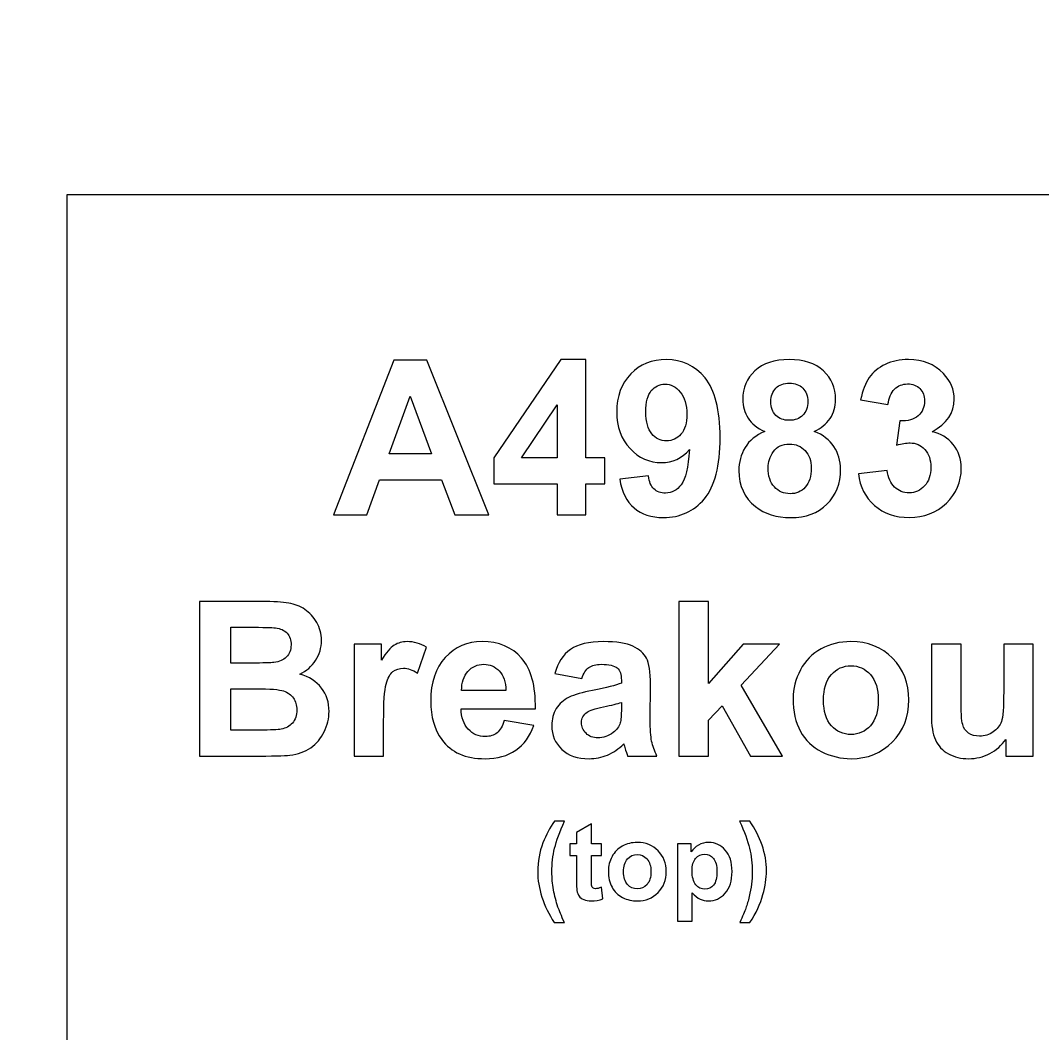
# Model space of a CAD drawing. Extents: x -1020 to 856, y -646 to 1108.
# Drawn here: x 522.61 to 535.96, y 691.93 to 705.16 of the extents above; entities that cross this region are included whole.
import ezdxf

# ---------------------------------------------------------------- set-up
doc = ezdxf.new("R2010")
doc.units = 0
doc.header["$MEASUREMENT"] = 0
doc.layers.add('LAYER_1', color=7, linetype='CONTINUOUS')

msp = doc.modelspace()

# ---------------------------------------------------------------- linework, layer by layer
at = {"layer": 'LAYER_1', "color": 250}
for points, knots in [([(581.5, 670), (581.5, 670), (581.5, 793), (581.5, 793), (581.5, 793), (581.5, 795.761), (579.261, 798), (576.5, 798), (576.5, 798), (576.5, 798), (333.5, 798), (333.5, 798), (333.5, 798), (330.739, 798), (328.5, 795.761), (328.5, 793), (328.5, 793), (328.5, 793), (328.5, 670), (328.5, 670), (328.5, 670), (328.5, 667.239), (330.739, 665), (333.5, 665), (333.5, 665), (333.5, 665), (576.5, 665), (576.5, 665), (576.5, 665), (579.261, 665), (581.5, 667.239), (581.5, 670)], [0, 0, 0, 0, 0.125, 0.125, 0.125, 0.125, 0.25, 0.25, 0.25, 0.25, 0.375, 0.375, 0.375, 0.375, 0.5, 0.5, 0.5, 0.5, 0.625, 0.625, 0.625, 0.625, 0.75, 0.75, 0.75, 0.75, 0.875, 0.875, 0.875, 0.875, 1, 1, 1, 1]), ([(566, 679), (566, 679), (456, 679), (456, 679), (456, 679), (453.2391, 679), (451, 681.2391), (451, 684), (451, 684), (451, 684), (451, 739), (451, 739), (451, 739), (451, 741.7609), (453.2391, 744), (456, 744), (456, 744), (456, 744), (566, 744), (566, 744), (566, 744), (568.7609, 744), (571, 741.7609), (571, 739), (571, 739), (571, 739), (571, 684), (571, 684), (571, 684), (571, 681.2391), (568.7609, 679), (566, 679)], [0, 0, 0, 0, 0.125, 0.125, 0.125, 0.125, 0.25, 0.25, 0.25, 0.25, 0.375, 0.375, 0.375, 0.375, 0.5, 0.5, 0.5, 0.5, 0.625, 0.625, 0.625, 0.625, 0.75, 0.75, 0.75, 0.75, 0.875, 0.875, 0.875, 0.875, 1, 1, 1, 1]), ([(523.2198, 702.89), (523.2198, 702.89), (523.2198, 685.11), (523.2198, 685.11), (523.2198, 685.11), (523.2198, 685.11), (558.7798, 685.11), (558.7798, 685.11), (558.7798, 685.11), (558.7798, 685.11), (558.7798, 702.89), (558.7798, 702.89), (558.7798, 702.89), (558.7798, 702.89), (523.2198, 702.89), (523.2198, 702.89)], [0, 0, 0, 0, 0.25, 0.25, 0.25, 0.25, 0.5, 0.5, 0.5, 0.5, 0.75, 0.75, 0.75, 0.75, 1, 1, 1, 1]), ([(528.7262, 698.7061), (528.7262, 698.7061), (528.2822, 698.7061), (528.2822, 698.7061), (528.2822, 698.7061), (528.2822, 698.7061), (528.1058, 699.1652), (528.1058, 699.1652), (528.1058, 699.1652), (528.1058, 699.1652), (527.2981, 699.1652), (527.2981, 699.1652), (527.2981, 699.1652), (527.2981, 699.1652), (527.1316, 698.7061), (527.1316, 698.7061), (527.1316, 698.7061), (527.1316, 698.7061), (526.6989, 698.7061), (526.6989, 698.7061), (526.6989, 698.7061), (526.6989, 698.7061), (527.4858, 700.7263), (527.4858, 700.7263), (527.4858, 700.7263), (527.4858, 700.7263), (527.9171, 700.7263), (527.9171, 700.7263), (527.9171, 700.7263), (527.9171, 700.7263), (528.7262, 698.7061), (528.7262, 698.7061)], [0, 0, 0, 0, 0.125, 0.125, 0.125, 0.125, 0.25, 0.25, 0.25, 0.25, 0.375, 0.375, 0.375, 0.375, 0.5, 0.5, 0.5, 0.5, 0.625, 0.625, 0.625, 0.625, 0.75, 0.75, 0.75, 0.75, 0.875, 0.875, 0.875, 0.875, 1, 1, 1, 1]), ([(529.6161, 698.7061), (529.6161, 698.7061), (529.6161, 699.1125), (529.6161, 699.1125), (529.6161, 699.1125), (529.6161, 699.1125), (528.7892, 699.1125), (528.7892, 699.1125), (528.7892, 699.1125), (528.7892, 699.1125), (528.7892, 699.4516), (528.7892, 699.4516), (528.7892, 699.4516), (528.7892, 699.4516), (529.666, 700.7348), (529.666, 700.7348), (529.666, 700.7348), (529.666, 700.7348), (529.991, 700.7348), (529.991, 700.7348), (529.991, 700.7348), (529.991, 700.7348), (529.991, 699.453), (529.991, 699.453), (529.991, 699.453), (529.991, 699.453), (530.2417, 699.453), (530.2417, 699.453), (530.2417, 699.453), (530.2417, 699.453), (530.2417, 699.1125), (530.2417, 699.1125), (530.2417, 699.1125), (530.2417, 699.1125), (529.991, 699.1125), (529.991, 699.1125), (529.991, 699.1125), (529.991, 699.1125), (529.991, 698.7061), (529.991, 698.7061), (529.991, 698.7061), (529.991, 698.7061), (529.6161, 698.7061), (529.6161, 698.7061)], [0, 0, 0, 0, 0.0909091, 0.0909091, 0.0909091, 0.0909091, 0.1818182, 0.1818182, 0.1818182, 0.1818182, 0.2727273, 0.2727273, 0.2727273, 0.2727273, 0.3636364, 0.3636364, 0.3636364, 0.3636364, 0.4545455, 0.4545455, 0.4545455, 0.4545455, 0.5454545, 0.5454545, 0.5454545, 0.5454545, 0.6363636, 0.6363636, 0.6363636, 0.6363636, 0.7272727, 0.7272727, 0.7272727, 0.7272727, 0.8181818, 0.8181818, 0.8181818, 0.8181818, 0.9090909, 0.9090909, 0.9090909, 0.9090909, 1, 1, 1, 1]), ([(530.4345, 699.1732), (530.4345, 699.1732), (530.8094, 699.2146), (530.8094, 699.2146), (530.8094, 699.2146), (530.8188, 699.1384), (530.8428, 699.0819), (530.8814, 699.0452), (530.8814, 699.0452), (530.92, 699.0085), (530.9708, 698.9902), (531.0343, 698.9902), (531.0343, 698.9902), (531.1142, 698.9902), (531.182, 699.0269), (531.2379, 699.1003), (531.2379, 699.1003), (531.2944, 699.1736), (531.3301, 699.326), (531.3456, 699.5579), (531.3456, 699.5579), (531.2483, 699.4446), (531.1264, 699.3881), (530.9806, 699.3881), (530.9806, 699.3881), (530.8217, 699.3881), (530.6843, 699.4497), (530.5691, 699.572), (530.5691, 699.572), (530.4538, 699.6948), (530.396, 699.8543), (530.396, 700.0509), (530.396, 700.0509), (530.396, 700.256), (530.4571, 700.4211), (530.5789, 700.5466), (530.5789, 700.5466), (530.7003, 700.6718), (530.8555, 700.7348), (531.0437, 700.7348), (531.0437, 700.7348), (531.2487, 700.7348), (531.4167, 700.6553), (531.5484, 700.4968), (531.5484, 700.4968), (531.6796, 700.3383), (531.7455, 700.0777), (531.7455, 699.715), (531.7455, 699.715), (531.7455, 699.3453), (531.6768, 699.0791), (531.5399, 698.9154), (531.5399, 698.9154), (531.403, 698.7522), (531.2248, 698.6704), (531.0051, 698.6704), (531.0051, 698.6704), (530.8471, 698.6704), (530.7196, 698.7122), (530.6222, 698.7964), (530.6222, 698.7964), (530.5249, 698.8806), (530.4623, 699.0062), (530.4345, 699.1732)], [0, 0, 0, 0, 0.0625, 0.0625, 0.0625, 0.0625, 0.125, 0.125, 0.125, 0.125, 0.1875, 0.1875, 0.1875, 0.1875, 0.25, 0.25, 0.25, 0.25, 0.3125, 0.3125, 0.3125, 0.3125, 0.375, 0.375, 0.375, 0.375, 0.4375, 0.4375, 0.4375, 0.4375, 0.5, 0.5, 0.5, 0.5, 0.5625, 0.5625, 0.5625, 0.5625, 0.625, 0.625, 0.625, 0.625, 0.6875, 0.6875, 0.6875, 0.6875, 0.75, 0.75, 0.75, 0.75, 0.8125, 0.8125, 0.8125, 0.8125, 0.875, 0.875, 0.875, 0.875, 0.9375, 0.9375, 0.9375, 0.9375, 1, 1, 1, 1]), ([(532.3282, 699.7959), (532.228, 699.8383), (532.1551, 699.8966), (532.11, 699.9704), (532.11, 699.9704), (532.0643, 700.0443), (532.0418, 700.1257), (532.0418, 700.2136), (532.0418, 700.2136), (532.0418, 700.3641), (532.094, 700.4888), (532.1993, 700.5871), (532.1993, 700.5871), (532.3047, 700.6854), (532.4543, 700.7348), (532.6481, 700.7348), (532.6481, 700.7348), (532.84, 700.7348), (532.9891, 700.6854), (533.0949, 700.5871), (533.0949, 700.5871), (533.2012, 700.4888), (533.2544, 700.3641), (533.2544, 700.2136), (533.2544, 700.2136), (533.2544, 700.12), (533.2299, 700.0368), (533.181, 699.9634), (533.181, 699.9634), (533.1325, 699.8905), (533.0639, 699.8345), (532.9759, 699.7959), (532.9759, 699.7959), (533.0879, 699.7513), (533.173, 699.6854), (533.2313, 699.5989), (533.2313, 699.5989), (533.2897, 699.5128), (533.3188, 699.4131), (533.3188, 699.3002), (533.3188, 699.3002), (533.3188, 699.1134), (533.2595, 698.962), (533.1405, 698.8453), (533.1405, 698.8453), (533.0215, 698.7287), (532.8635, 698.6704), (532.6659, 698.6704), (532.6659, 698.6704), (532.482, 698.6704), (532.3292, 698.7183), (532.2069, 698.8148), (532.2069, 698.8148), (532.0625, 698.9291), (531.9905, 699.0852), (531.9905, 699.2837), (531.9905, 699.2837), (531.9905, 699.3928), (532.0178, 699.493), (532.0719, 699.5847), (532.0719, 699.5847), (532.126, 699.676), (532.2116, 699.7466), (532.3282, 699.7959)], [0, 0, 0, 0, 0.0625, 0.0625, 0.0625, 0.0625, 0.125, 0.125, 0.125, 0.125, 0.1875, 0.1875, 0.1875, 0.1875, 0.25, 0.25, 0.25, 0.25, 0.3125, 0.3125, 0.3125, 0.3125, 0.375, 0.375, 0.375, 0.375, 0.4375, 0.4375, 0.4375, 0.4375, 0.5, 0.5, 0.5, 0.5, 0.5625, 0.5625, 0.5625, 0.5625, 0.625, 0.625, 0.625, 0.625, 0.6875, 0.6875, 0.6875, 0.6875, 0.75, 0.75, 0.75, 0.75, 0.8125, 0.8125, 0.8125, 0.8125, 0.875, 0.875, 0.875, 0.875, 0.9375, 0.9375, 0.9375, 0.9375, 1, 1, 1, 1]), ([(533.5521, 699.2423), (533.5521, 699.2423), (533.9265, 699.2875), (533.9265, 699.2875), (533.9265, 699.2875), (533.9387, 699.192), (533.9707, 699.1191), (534.0234, 699.0688), (534.0234, 699.0688), (534.0756, 699.018), (534.1391, 698.9926), (534.2134, 698.9926), (534.2134, 698.9926), (534.2934, 698.9926), (534.3607, 699.0231), (534.4152, 699.0838), (534.4152, 699.0838), (534.4698, 699.1445), (534.4971, 699.2259), (534.4971, 699.3289), (534.4971, 699.3289), (534.4971, 699.4262), (534.4712, 699.5034), (534.4185, 699.5603), (534.4185, 699.5603), (534.3663, 699.6177), (534.3023, 699.6459), (534.2271, 699.6459), (534.2271, 699.6459), (534.1777, 699.6459), (534.1184, 699.6365), (534.0493, 699.6172), (534.0493, 699.6172), (534.0493, 699.6172), (534.0921, 699.9323), (534.0921, 699.9323), (534.0921, 699.9323), (534.197, 699.93), (534.2769, 699.9526), (534.332, 700.0005), (534.332, 700.0005), (534.387, 700.049), (534.4148, 700.113), (534.4148, 700.1929), (534.4148, 700.1929), (534.4148, 700.2611), (534.3945, 700.3152), (534.3541, 700.3557), (534.3541, 700.3557), (534.3136, 700.3961), (534.2595, 700.4164), (534.1927, 700.4164), (534.1927, 700.4164), (534.1264, 700.4164), (534.07, 700.3933), (534.0234, 700.3472), (534.0234, 700.3472), (533.9764, 700.3016), (533.9477, 700.2343), (533.9378, 700.1464), (533.9378, 700.1464), (533.9378, 700.1464), (533.5808, 700.2066), (533.5808, 700.2066), (533.5808, 700.2066), (533.6057, 700.3289), (533.6429, 700.4267), (533.6932, 700.4996), (533.6932, 700.4996), (533.7431, 700.5725), (533.8132, 700.6299), (533.9025, 700.6718), (533.9025, 700.6718), (533.9924, 700.7136), (534.0926, 700.7348), (534.2036, 700.7348), (534.2036, 700.7348), (534.3941, 700.7348), (534.5465, 700.6741), (534.6612, 700.5528), (534.6612, 700.5528), (534.7558, 700.4535), (534.8033, 700.3416), (534.8033, 700.2164), (534.8033, 700.2164), (534.8033, 700.0391), (534.7064, 699.8975), (534.5126, 699.7922), (534.5126, 699.7922), (534.6283, 699.7672), (534.7205, 699.7117), (534.7901, 699.6252), (534.7901, 699.6252), (534.8593, 699.5391), (534.8941, 699.4347), (534.8941, 699.3124), (534.8941, 699.3124), (534.8941, 699.1351), (534.8291, 698.9841), (534.6998, 698.859), (534.6998, 698.859), (534.5704, 698.7343), (534.4091, 698.6718), (534.2163, 698.6718), (534.2163, 698.6718), (534.0333, 698.6718), (533.8818, 698.7244), (533.7614, 698.8293), (533.7614, 698.8293), (533.641, 698.9347), (533.5714, 699.072), (533.5521, 699.2423)], [0, 0, 0, 0, 0.0357143, 0.0357143, 0.0357143, 0.0357143, 0.0714286, 0.0714286, 0.0714286, 0.0714286, 0.1071429, 0.1071429, 0.1071429, 0.1071429, 0.1428571, 0.1428571, 0.1428571, 0.1428571, 0.1785714, 0.1785714, 0.1785714, 0.1785714, 0.2142857, 0.2142857, 0.2142857, 0.2142857, 0.25, 0.25, 0.25, 0.25, 0.2857143, 0.2857143, 0.2857143, 0.2857143, 0.3214286, 0.3214286, 0.3214286, 0.3214286, 0.3571429, 0.3571429, 0.3571429, 0.3571429, 0.3928571, 0.3928571, 0.3928571, 0.3928571, 0.4285714, 0.4285714, 0.4285714, 0.4285714, 0.4642857, 0.4642857, 0.4642857, 0.4642857, 0.5, 0.5, 0.5, 0.5, 0.5357143, 0.5357143, 0.5357143, 0.5357143, 0.5714286, 0.5714286, 0.5714286, 0.5714286, 0.6071429, 0.6071429, 0.6071429, 0.6071429, 0.6428571, 0.6428571, 0.6428571, 0.6428571, 0.6785714, 0.6785714, 0.6785714, 0.6785714, 0.7142857, 0.7142857, 0.7142857, 0.7142857, 0.75, 0.75, 0.75, 0.75, 0.7857143, 0.7857143, 0.7857143, 0.7857143, 0.8214286, 0.8214286, 0.8214286, 0.8214286, 0.8571429, 0.8571429, 0.8571429, 0.8571429, 0.8928571, 0.8928571, 0.8928571, 0.8928571, 0.9285714, 0.9285714, 0.9285714, 0.9285714, 0.9642857, 0.9642857, 0.9642857, 0.9642857, 1, 1, 1, 1]), ([(531.3113, 700.0194), (531.3113, 700.1445), (531.2826, 700.2414), (531.2252, 700.3101), (531.2252, 700.3101), (531.1678, 700.3792), (531.101, 700.4135), (531.0258, 700.4135), (531.0258, 700.4135), (530.9543, 700.4135), (530.8946, 700.3853), (530.8475, 700.3289), (530.8475, 700.3289), (530.8, 700.2724), (530.7765, 700.1798), (530.7765, 700.0509), (530.7765, 700.0509), (530.7765, 699.9206), (530.8024, 699.8246), (530.8536, 699.764), (530.8536, 699.764), (530.9049, 699.7028), (530.9693, 699.6722), (531.0465, 699.6722), (531.0465, 699.6722), (531.1208, 699.6722), (531.1838, 699.7014), (531.2346, 699.7602), (531.2346, 699.7602), (531.2859, 699.819), (531.3113, 699.9055), (531.3113, 700.0194)], [0, 0, 0, 0, 0.125, 0.125, 0.125, 0.125, 0.25, 0.25, 0.25, 0.25, 0.375, 0.375, 0.375, 0.375, 0.5, 0.5, 0.5, 0.5, 0.625, 0.625, 0.625, 0.625, 0.75, 0.75, 0.75, 0.75, 0.875, 0.875, 0.875, 0.875, 1, 1, 1, 1]), ([(532.4082, 700.1859), (532.4082, 700.1087), (532.4298, 700.0485), (532.4736, 700.0057), (532.4736, 700.0057), (532.5173, 699.9624), (532.5752, 699.9408), (532.6481, 699.9408), (532.6481, 699.9408), (532.7214, 699.9408), (532.7802, 699.9624), (532.8245, 700.0062), (532.8245, 700.0062), (532.8682, 700.0499), (532.8903, 700.1101), (532.8903, 700.1873), (532.8903, 700.1873), (532.8903, 700.2602), (532.8687, 700.318), (532.8249, 700.3618), (532.8249, 700.3618), (532.7812, 700.4055), (532.7238, 700.4272), (532.6518, 700.4272), (532.6518, 700.4272), (532.5775, 700.4272), (532.5183, 700.4051), (532.474, 700.3613), (532.474, 700.3613), (532.4303, 700.3171), (532.4082, 700.2588), (532.4082, 700.1859)], [0, 0, 0, 0, 0.125, 0.125, 0.125, 0.125, 0.25, 0.25, 0.25, 0.25, 0.375, 0.375, 0.375, 0.375, 0.5, 0.5, 0.5, 0.5, 0.625, 0.625, 0.625, 0.625, 0.75, 0.75, 0.75, 0.75, 0.875, 0.875, 0.875, 0.875, 1, 1, 1, 1]), ([(527.975, 699.5053), (527.975, 699.5053), (527.6965, 700.255), (527.6965, 700.255), (527.6965, 700.255), (527.6965, 700.255), (527.4237, 699.5053), (527.4237, 699.5053), (527.4237, 699.5053), (527.4237, 699.5053), (527.975, 699.5053), (527.975, 699.5053)], [0, 0, 0, 0, 0.3333333, 0.3333333, 0.3333333, 0.3333333, 0.6666667, 0.6666667, 0.6666667, 0.6666667, 1, 1, 1, 1]), ([(529.6161, 699.453), (529.6161, 699.453), (529.6161, 700.1435), (529.6161, 700.1435), (529.6161, 700.1435), (529.6161, 700.1435), (529.1519, 699.453), (529.1519, 699.453), (529.1519, 699.453), (529.1519, 699.453), (529.6161, 699.453), (529.6161, 699.453)], [0, 0, 0, 0, 0.3333333, 0.3333333, 0.3333333, 0.3333333, 0.6666667, 0.6666667, 0.6666667, 0.6666667, 1, 1, 1, 1]), ([(532.3724, 699.3209), (532.3724, 699.2141), (532.3997, 699.1308), (532.4543, 699.0711), (532.4543, 699.0711), (532.5088, 699.0114), (532.577, 698.9817), (532.6589, 698.9817), (532.6589, 698.9817), (532.7389, 698.9817), (532.8052, 699.0104), (532.8574, 699.0678), (532.8574, 699.0678), (532.9096, 699.1252), (532.9359, 699.208), (532.9359, 699.3166), (532.9359, 699.3166), (532.9359, 699.4112), (532.9091, 699.4874), (532.856, 699.5448), (532.856, 699.5448), (532.8028, 699.6021), (532.7351, 699.6308), (532.6532, 699.6308), (532.6532, 699.6308), (532.5587, 699.6308), (532.4881, 699.5979), (532.4421, 699.533), (532.4421, 699.533), (532.3955, 699.4676), (532.3724, 699.3971), (532.3724, 699.3209)], [0, 0, 0, 0, 0.125, 0.125, 0.125, 0.125, 0.25, 0.25, 0.25, 0.25, 0.375, 0.375, 0.375, 0.375, 0.5, 0.5, 0.5, 0.5, 0.625, 0.625, 0.625, 0.625, 0.75, 0.75, 0.75, 0.75, 0.875, 0.875, 0.875, 0.875, 1, 1, 1, 1]), ([(524.9473, 697.5735), (524.9473, 697.5735), (525.7549, 697.5735), (525.7549, 697.5735), (525.7549, 697.5735), (525.9148, 697.5735), (526.0343, 697.5669), (526.1129, 697.5533), (526.1129, 697.5533), (526.1914, 697.5401), (526.2615, 697.5124), (526.3236, 697.47), (526.3236, 697.47), (526.3857, 697.4277), (526.4369, 697.3717), (526.4783, 697.3012), (526.4783, 697.3012), (526.5197, 697.2311), (526.5404, 697.1521), (526.5404, 697.0651), (526.5404, 697.0651), (526.5404, 696.9705), (526.515, 696.8835), (526.4642, 696.8045), (526.4642, 696.8045), (526.413, 696.7255), (526.3438, 696.6662), (526.2568, 696.6267), (526.2568, 696.6267), (526.3796, 696.5909), (526.4746, 696.5298), (526.5404, 696.4437), (526.5404, 696.4437), (526.6067, 696.3572), (526.6397, 696.2556), (526.6397, 696.1389), (526.6397, 696.1389), (526.6397, 696.0472), (526.6185, 695.9578), (526.5757, 695.8708), (526.5757, 695.8708), (526.5329, 695.7843), (526.4746, 695.7146), (526.4007, 695.6629), (526.4007, 695.6629), (526.3269, 695.6112), (526.2356, 695.5792), (526.127, 695.5669), (526.127, 695.5669), (526.0592, 695.5599), (525.8951, 695.5552), (525.635, 695.5533), (525.635, 695.5533), (525.635, 695.5533), (524.9473, 695.5533), (524.9473, 695.5533), (524.9473, 695.5533), (524.9473, 695.5533), (524.9473, 697.5735), (524.9473, 697.5735)], [0, 0, 0, 0, 0.0666667, 0.0666667, 0.0666667, 0.0666667, 0.1333333, 0.1333333, 0.1333333, 0.1333333, 0.2, 0.2, 0.2, 0.2, 0.2666667, 0.2666667, 0.2666667, 0.2666667, 0.3333333, 0.3333333, 0.3333333, 0.3333333, 0.4, 0.4, 0.4, 0.4, 0.4666667, 0.4666667, 0.4666667, 0.4666667, 0.5333333, 0.5333333, 0.5333333, 0.5333333, 0.6, 0.6, 0.6, 0.6, 0.6666667, 0.6666667, 0.6666667, 0.6666667, 0.7333333, 0.7333333, 0.7333333, 0.7333333, 0.8, 0.8, 0.8, 0.8, 0.8666667, 0.8666667, 0.8666667, 0.8666667, 0.9333333, 0.9333333, 0.9333333, 0.9333333, 1, 1, 1, 1]), ([(531.205, 695.5533), (531.205, 695.5533), (531.205, 697.5735), (531.205, 697.5735), (531.205, 697.5735), (531.205, 697.5735), (531.5926, 697.5735), (531.5926, 697.5735), (531.5926, 697.5735), (531.5926, 697.5735), (531.5926, 696.5016), (531.5926, 696.5016), (531.5926, 696.5016), (531.5926, 696.5016), (532.0456, 697.0166), (532.0456, 697.0166), (532.0456, 697.0166), (532.0456, 697.0166), (532.5225, 697.0166), (532.5225, 697.0166), (532.5225, 697.0166), (532.5225, 697.0166), (532.0225, 696.4823), (532.0225, 696.4823), (532.0225, 696.4823), (532.0225, 696.4823), (532.5583, 695.5533), (532.5583, 695.5533), (532.5583, 695.5533), (532.5583, 695.5533), (532.141, 695.5533), (532.141, 695.5533), (532.141, 695.5533), (532.141, 695.5533), (531.7727, 696.2104), (531.7727, 696.2104), (531.7727, 696.2104), (531.7727, 696.2104), (531.5926, 696.0218), (531.5926, 696.0218), (531.5926, 696.0218), (531.5926, 696.0218), (531.5926, 695.5533), (531.5926, 695.5533), (531.5926, 695.5533), (531.5926, 695.5533), (531.205, 695.5533), (531.205, 695.5533)], [0, 0, 0, 0, 0.0833333, 0.0833333, 0.0833333, 0.0833333, 0.1666667, 0.1666667, 0.1666667, 0.1666667, 0.25, 0.25, 0.25, 0.25, 0.3333333, 0.3333333, 0.3333333, 0.3333333, 0.4166667, 0.4166667, 0.4166667, 0.4166667, 0.5, 0.5, 0.5, 0.5, 0.5833333, 0.5833333, 0.5833333, 0.5833333, 0.6666667, 0.6666667, 0.6666667, 0.6666667, 0.75, 0.75, 0.75, 0.75, 0.8333333, 0.8333333, 0.8333333, 0.8333333, 0.9166667, 0.9166667, 0.9166667, 0.9166667, 1, 1, 1, 1]), ([(525.3556, 697.2372), (525.3556, 697.2372), (525.3556, 696.7701), (525.3556, 696.7701), (525.3556, 696.7701), (525.3556, 696.7701), (525.6227, 696.7701), (525.6227, 696.7701), (525.6227, 696.7701), (525.7817, 696.7701), (525.8805, 696.7725), (525.9191, 696.7772), (525.9191, 696.7772), (525.9887, 696.7852), (526.0437, 696.8092), (526.0837, 696.8492), (526.0837, 696.8492), (526.1237, 696.8891), (526.1434, 696.9418), (526.1434, 697.0072), (526.1434, 697.0072), (526.1434, 697.0698), (526.1265, 697.1206), (526.0922, 697.1596), (526.0922, 697.1596), (526.0574, 697.1986), (526.0061, 697.2222), (525.9384, 697.2302), (525.9384, 697.2302), (525.8979, 697.2349), (525.7817, 697.2372), (525.5898, 697.2372), (525.5898, 697.2372), (525.5898, 697.2372), (525.3556, 697.2372), (525.3556, 697.2372)], [0, 0, 0, 0, 0.1111111, 0.1111111, 0.1111111, 0.1111111, 0.2222222, 0.2222222, 0.2222222, 0.2222222, 0.3333333, 0.3333333, 0.3333333, 0.3333333, 0.4444444, 0.4444444, 0.4444444, 0.4444444, 0.5555556, 0.5555556, 0.5555556, 0.5555556, 0.6666667, 0.6666667, 0.6666667, 0.6666667, 0.7777778, 0.7777778, 0.7777778, 0.7777778, 0.8888889, 0.8888889, 0.8888889, 0.8888889, 1, 1, 1, 1]), ([(527.3523, 695.5533), (527.3523, 695.5533), (526.9652, 695.5533), (526.9652, 695.5533), (526.9652, 695.5533), (526.9652, 695.5533), (526.9652, 697.0166), (526.9652, 697.0166), (526.9652, 697.0166), (526.9652, 697.0166), (527.3245, 697.0166), (527.3245, 697.0166), (527.3245, 697.0166), (527.3245, 697.0166), (527.3245, 696.8087), (527.3245, 696.8087), (527.3245, 696.8087), (527.3861, 696.907), (527.4416, 696.9719), (527.4906, 697.003), (527.4906, 697.003), (527.54, 697.034), (527.5955, 697.05), (527.658, 697.05), (527.658, 697.05), (527.7464, 697.05), (527.8311, 697.0255), (527.913, 696.9766), (527.913, 696.9766), (527.913, 696.9766), (527.793, 696.6394), (527.793, 696.6394), (527.793, 696.6394), (527.7281, 696.6812), (527.6674, 696.7024), (527.6114, 696.7024), (527.6114, 696.7024), (527.5569, 696.7024), (527.5113, 696.6878), (527.4736, 696.6577), (527.4736, 696.6577), (527.4355, 696.6281), (527.4064, 696.574), (527.3847, 696.4959), (527.3847, 696.4959), (527.3631, 696.4178), (527.3523, 696.2541), (527.3523, 696.0053), (527.3523, 696.0053), (527.3523, 696.0053), (527.3523, 695.5533), (527.3523, 695.5533)], [0, 0, 0, 0, 0.0769231, 0.0769231, 0.0769231, 0.0769231, 0.1538462, 0.1538462, 0.1538462, 0.1538462, 0.2307692, 0.2307692, 0.2307692, 0.2307692, 0.3076923, 0.3076923, 0.3076923, 0.3076923, 0.3846154, 0.3846154, 0.3846154, 0.3846154, 0.4615385, 0.4615385, 0.4615385, 0.4615385, 0.5384615, 0.5384615, 0.5384615, 0.5384615, 0.6153846, 0.6153846, 0.6153846, 0.6153846, 0.6923077, 0.6923077, 0.6923077, 0.6923077, 0.7692308, 0.7692308, 0.7692308, 0.7692308, 0.8461538, 0.8461538, 0.8461538, 0.8461538, 0.9230769, 0.9230769, 0.9230769, 0.9230769, 1, 1, 1, 1]), ([(528.9271, 696.019), (528.9271, 696.019), (529.3132, 695.9545), (529.3132, 695.9545), (529.3132, 695.9545), (529.2634, 695.8129), (529.1853, 695.7052), (529.078, 695.6314), (529.078, 695.6314), (528.9713, 695.5571), (528.8372, 695.5204), (528.6764, 695.5204), (528.6764, 695.5204), (528.4219, 695.5204), (528.2337, 695.6032), (528.1114, 695.7697), (528.1114, 695.7697), (528.015, 695.9028), (527.9666, 696.0712), (527.9666, 696.2739), (527.9666, 696.2739), (527.9666, 696.5166), (528.0301, 696.7066), (528.1571, 696.844), (528.1571, 696.844), (528.2836, 696.9813), (528.444, 697.05), (528.6378, 697.05), (528.6378, 697.05), (528.8556, 697.05), (529.0272, 696.978), (529.1533, 696.8341), (529.1533, 696.8341), (529.2789, 696.6902), (529.3391, 696.47), (529.3339, 696.1732), (529.3339, 696.1732), (529.3339, 696.1732), (528.3636, 696.1732), (528.3636, 696.1732), (528.3636, 696.1732), (528.3664, 696.0585), (528.3974, 695.9691), (528.4572, 695.9056), (528.4572, 695.9056), (528.5169, 695.8416), (528.5917, 695.8096), (528.6806, 695.8096), (528.6806, 695.8096), (528.7413, 695.8096), (528.7921, 695.8261), (528.8335, 695.859), (528.8335, 695.859), (528.8748, 695.8924), (528.9064, 695.9456), (528.9271, 696.019)], [0, 0, 0, 0, 0.0714286, 0.0714286, 0.0714286, 0.0714286, 0.1428571, 0.1428571, 0.1428571, 0.1428571, 0.2142857, 0.2142857, 0.2142857, 0.2142857, 0.2857143, 0.2857143, 0.2857143, 0.2857143, 0.3571429, 0.3571429, 0.3571429, 0.3571429, 0.4285714, 0.4285714, 0.4285714, 0.4285714, 0.5, 0.5, 0.5, 0.5, 0.5714286, 0.5714286, 0.5714286, 0.5714286, 0.6428571, 0.6428571, 0.6428571, 0.6428571, 0.7142857, 0.7142857, 0.7142857, 0.7142857, 0.7857143, 0.7857143, 0.7857143, 0.7857143, 0.8571429, 0.8571429, 0.8571429, 0.8571429, 0.9285714, 0.9285714, 0.9285714, 0.9285714, 1, 1, 1, 1]), ([(529.9388, 696.5702), (529.9388, 696.5702), (529.5874, 696.6337), (529.5874, 696.6337), (529.5874, 696.6337), (529.627, 696.7753), (529.6947, 696.8797), (529.7911, 696.9479), (529.7911, 696.9479), (529.888, 697.0157), (530.031, 697.05), (530.221, 697.05), (530.221, 697.05), (530.3941, 697.05), (530.5225, 697.0293), (530.6072, 696.9884), (530.6072, 696.9884), (530.6914, 696.9475), (530.7511, 696.8957), (530.7855, 696.8327), (530.7855, 696.8327), (530.8198, 696.7697), (530.8372, 696.6544), (530.8372, 696.486), (530.8372, 696.486), (530.8372, 696.486), (530.833, 696.034), (530.833, 696.034), (530.833, 696.034), (530.833, 695.9056), (530.8391, 695.8106), (530.8518, 695.7494), (530.8518, 695.7494), (530.864, 695.6888), (530.8875, 695.6229), (530.9214, 695.5533), (530.9214, 695.5533), (530.9214, 695.5533), (530.5381, 695.5533), (530.5381, 695.5533), (530.5381, 695.5533), (530.5282, 695.5792), (530.5155, 695.6173), (530.5009, 695.6676), (530.5009, 695.6676), (530.4948, 695.6906), (530.4901, 695.7057), (530.4873, 695.7132), (530.4873, 695.7132), (530.4209, 695.6488), (530.3504, 695.6008), (530.2751, 695.5684), (530.2751, 695.5684), (530.1999, 695.5364), (530.1194, 695.5204), (530.0338, 695.5204), (530.0338, 695.5204), (529.8833, 695.5204), (529.7643, 695.5613), (529.6778, 695.6427), (529.6778, 695.6427), (529.5907, 695.7245), (529.5475, 695.828), (529.5475, 695.9531), (529.5475, 695.9531), (529.5475, 696.0354), (529.5672, 696.1093), (529.6067, 696.1742), (529.6067, 696.1742), (529.6462, 696.2391), (529.7017, 696.2885), (529.7728, 696.3228), (529.7728, 696.3228), (529.8438, 696.3572), (529.9468, 696.3873), (530.0809, 696.4131), (530.0809, 696.4131), (530.2615, 696.447), (530.3871, 696.479), (530.4567, 696.5081), (530.4567, 696.5081), (530.4567, 696.5081), (530.4567, 696.5467), (530.4567, 696.5467), (530.4567, 696.5467), (530.4567, 696.6215), (530.4383, 696.6742), (530.4016, 696.7062), (530.4016, 696.7062), (530.365, 696.7377), (530.2958, 696.7537), (530.1937, 696.7537), (530.1937, 696.7537), (530.1246, 696.7537), (530.071, 696.74), (530.0324, 696.7128), (530.0324, 696.7128), (529.9938, 696.6859), (529.9628, 696.6384), (529.9388, 696.5702)], [0, 0, 0, 0, 0.04, 0.04, 0.04, 0.04, 0.08, 0.08, 0.08, 0.08, 0.12, 0.12, 0.12, 0.12, 0.16, 0.16, 0.16, 0.16, 0.2, 0.2, 0.2, 0.2, 0.24, 0.24, 0.24, 0.24, 0.28, 0.28, 0.28, 0.28, 0.32, 0.32, 0.32, 0.32, 0.36, 0.36, 0.36, 0.36, 0.4, 0.4, 0.4, 0.4, 0.44, 0.44, 0.44, 0.44, 0.48, 0.48, 0.48, 0.48, 0.52, 0.52, 0.52, 0.52, 0.56, 0.56, 0.56, 0.56, 0.6, 0.6, 0.6, 0.6, 0.64, 0.64, 0.64, 0.64, 0.68, 0.68, 0.68, 0.68, 0.72, 0.72, 0.72, 0.72, 0.76, 0.76, 0.76, 0.76, 0.8, 0.8, 0.8, 0.8, 0.84, 0.84, 0.84, 0.84, 0.88, 0.88, 0.88, 0.88, 0.92, 0.92, 0.92, 0.92, 0.96, 0.96, 0.96, 0.96, 1, 1, 1, 1]), ([(532.6989, 696.3059), (532.6989, 696.4343), (532.7309, 696.5589), (532.7939, 696.6794), (532.7939, 696.6794), (532.8574, 696.7993), (532.9472, 696.8915), (533.0634, 696.9545), (533.0634, 696.9545), (533.1796, 697.018), (533.3094, 697.05), (533.4529, 697.05), (533.4529, 697.05), (533.674, 697.05), (533.8555, 696.978), (533.9971, 696.8341), (533.9971, 696.8341), (534.1387, 696.6902), (534.2092, 696.5086), (534.2092, 696.289), (534.2092, 696.289), (534.2092, 696.0679), (534.1377, 695.8844), (533.9952, 695.7386), (533.9952, 695.7386), (533.8522, 695.5928), (533.6725, 695.5204), (533.4557, 695.5204), (533.4557, 695.5204), (533.3212, 695.5204), (533.1937, 695.5505), (533.0719, 695.6112), (533.0719, 695.6112), (532.9501, 695.6718), (532.8574, 695.7607), (532.7939, 695.8779), (532.7939, 695.8779), (532.7309, 695.995), (532.6989, 696.1375), (532.6989, 696.3059)], [0, 0, 0, 0, 0.1, 0.1, 0.1, 0.1, 0.2, 0.2, 0.2, 0.2, 0.3, 0.3, 0.3, 0.3, 0.4, 0.4, 0.4, 0.4, 0.5, 0.5, 0.5, 0.5, 0.6, 0.6, 0.6, 0.6, 0.7, 0.7, 0.7, 0.7, 0.8, 0.8, 0.8, 0.8, 0.9, 0.9, 0.9, 0.9, 1, 1, 1, 1]), ([(535.4759, 695.5533), (535.4759, 695.5533), (535.4759, 695.7725), (535.4759, 695.7725), (535.4759, 695.7725), (535.4223, 695.6944), (535.3522, 695.6328), (535.2657, 695.5876), (535.2657, 695.5876), (535.1787, 695.543), (535.0869, 695.5204), (534.9905, 695.5204), (534.9905, 695.5204), (534.8922, 695.5204), (534.8043, 695.542), (534.7262, 695.5848), (534.7262, 695.5848), (534.6481, 695.6281), (534.5916, 695.6888), (534.5564, 695.7668), (534.5564, 695.7668), (534.5216, 695.8449), (534.5042, 695.9531), (534.5042, 696.0909), (534.5042, 696.0909), (534.5042, 696.0909), (534.5042, 697.0166), (534.5042, 697.0166), (534.5042, 697.0166), (534.5042, 697.0166), (534.8913, 697.0166), (534.8913, 697.0166), (534.8913, 697.0166), (534.8913, 697.0166), (534.8913, 696.3445), (534.8913, 696.3445), (534.8913, 696.3445), (534.8913, 696.1384), (534.8983, 696.0124), (534.9129, 695.9658), (534.9129, 695.9658), (534.927, 695.9197), (534.9529, 695.883), (534.9905, 695.8557), (534.9905, 695.8557), (535.0281, 695.8285), (535.0761, 695.8153), (535.134, 695.8153), (535.134, 695.8153), (535.2003, 695.8153), (535.2596, 695.8332), (535.3118, 695.8694), (535.3118, 695.8694), (535.364, 695.9061), (535.3997, 695.9508), (535.419, 696.0044), (535.419, 696.0044), (535.4383, 696.0585), (535.4482, 696.1902), (535.4482, 696.3995), (535.4482, 696.3995), (535.4482, 696.3995), (535.4482, 697.0166), (535.4482, 697.0166), (535.4482, 697.0166), (535.4482, 697.0166), (535.8353, 697.0166), (535.8353, 697.0166), (535.8353, 697.0166), (535.8353, 697.0166), (535.8353, 695.5533), (535.8353, 695.5533), (535.8353, 695.5533), (535.8353, 695.5533), (535.4759, 695.5533), (535.4759, 695.5533)], [0, 0, 0, 0, 0.0526316, 0.0526316, 0.0526316, 0.0526316, 0.1052632, 0.1052632, 0.1052632, 0.1052632, 0.1578947, 0.1578947, 0.1578947, 0.1578947, 0.2105263, 0.2105263, 0.2105263, 0.2105263, 0.2631579, 0.2631579, 0.2631579, 0.2631579, 0.3157895, 0.3157895, 0.3157895, 0.3157895, 0.3684211, 0.3684211, 0.3684211, 0.3684211, 0.4210526, 0.4210526, 0.4210526, 0.4210526, 0.4736842, 0.4736842, 0.4736842, 0.4736842, 0.5263158, 0.5263158, 0.5263158, 0.5263158, 0.5789474, 0.5789474, 0.5789474, 0.5789474, 0.6315789, 0.6315789, 0.6315789, 0.6315789, 0.6842105, 0.6842105, 0.6842105, 0.6842105, 0.7368421, 0.7368421, 0.7368421, 0.7368421, 0.7894737, 0.7894737, 0.7894737, 0.7894737, 0.8421053, 0.8421053, 0.8421053, 0.8421053, 0.8947368, 0.8947368, 0.8947368, 0.8947368, 0.9473684, 0.9473684, 0.9473684, 0.9473684, 1, 1, 1, 1]), ([(528.9492, 696.4103), (528.9463, 696.5227), (528.9177, 696.6079), (528.8626, 696.6662), (528.8626, 696.6662), (528.8076, 696.7245), (528.7403, 696.7537), (528.6613, 696.7537), (528.6613, 696.7537), (528.5766, 696.7537), (528.507, 696.7226), (528.452, 696.661), (528.452, 696.661), (528.397, 696.5999), (528.3697, 696.5161), (528.3706, 696.4103), (528.3706, 696.4103), (528.3706, 696.4103), (528.9492, 696.4103), (528.9492, 696.4103)], [0, 0, 0, 0, 0.2, 0.2, 0.2, 0.2, 0.4, 0.4, 0.4, 0.4, 0.6, 0.6, 0.6, 0.6, 0.8, 0.8, 0.8, 0.8, 1, 1, 1, 1]), ([(533.0959, 696.2852), (533.0959, 696.1398), (533.1302, 696.0288), (533.1994, 695.9517), (533.1994, 695.9517), (533.268, 695.8746), (533.3532, 695.836), (533.4543, 695.836), (533.4543, 695.836), (533.5554, 695.836), (533.6401, 695.8746), (533.7083, 695.9517), (533.7083, 695.9517), (533.777, 696.0288), (533.8113, 696.1408), (533.8113, 696.288), (533.8113, 696.288), (533.8113, 696.431), (533.777, 696.5415), (533.7083, 696.6187), (533.7083, 696.6187), (533.6401, 696.6958), (533.5554, 696.7344), (533.4543, 696.7344), (533.4543, 696.7344), (533.3532, 696.7344), (533.268, 696.6958), (533.1994, 696.6187), (533.1994, 696.6187), (533.1302, 696.5415), (533.0959, 696.4301), (533.0959, 696.2852)], [0, 0, 0, 0, 0.125, 0.125, 0.125, 0.125, 0.25, 0.25, 0.25, 0.25, 0.375, 0.375, 0.375, 0.375, 0.5, 0.5, 0.5, 0.5, 0.625, 0.625, 0.625, 0.625, 0.75, 0.75, 0.75, 0.75, 0.875, 0.875, 0.875, 0.875, 1, 1, 1, 1]), ([(525.3556, 696.4338), (525.3556, 696.4338), (525.3556, 695.8938), (525.3556, 695.8938), (525.3556, 695.8938), (525.3556, 695.8938), (525.7328, 695.8938), (525.7328, 695.8938), (525.7328, 695.8938), (525.88, 695.8938), (525.9732, 695.8976), (526.0127, 695.9061), (526.0127, 695.9061), (526.0733, 695.9169), (526.1227, 695.9442), (526.1608, 695.9865), (526.1608, 695.9865), (526.1989, 696.0293), (526.2182, 696.0867), (526.2182, 696.1582), (526.2182, 696.1582), (526.2182, 696.2189), (526.2032, 696.2701), (526.174, 696.3125), (526.174, 696.3125), (526.1444, 696.3548), (526.102, 696.3858), (526.0465, 696.4051), (526.0465, 696.4051), (525.991, 696.4244), (525.8702, 696.4338), (525.6848, 696.4338), (525.6848, 696.4338), (525.6848, 696.4338), (525.3556, 696.4338), (525.3556, 696.4338)], [0, 0, 0, 0, 0.1111111, 0.1111111, 0.1111111, 0.1111111, 0.2222222, 0.2222222, 0.2222222, 0.2222222, 0.3333333, 0.3333333, 0.3333333, 0.3333333, 0.4444444, 0.4444444, 0.4444444, 0.4444444, 0.5555556, 0.5555556, 0.5555556, 0.5555556, 0.6666667, 0.6666667, 0.6666667, 0.6666667, 0.7777778, 0.7777778, 0.7777778, 0.7777778, 0.8888889, 0.8888889, 0.8888889, 0.8888889, 1, 1, 1, 1]), ([(530.4567, 696.256), (530.4073, 696.2396), (530.3287, 696.2198), (530.221, 696.1968), (530.221, 696.1968), (530.1138, 696.1737), (530.0437, 696.1511), (530.0103, 696.1295), (530.0103, 696.1295), (529.96, 696.0933), (529.9346, 696.0481), (529.9346, 695.9931), (529.9346, 695.9931), (529.9346, 695.9385), (529.9548, 695.892), (529.9952, 695.8525), (529.9952, 695.8525), (530.0357, 695.8129), (530.087, 695.7932), (530.1495, 695.7932), (530.1495, 695.7932), (530.2196, 695.7932), (530.2859, 695.8162), (530.3494, 695.8619), (530.3494, 695.8619), (530.3965, 695.8967), (530.427, 695.9395), (530.4416, 695.9903), (530.4416, 695.9903), (530.452, 696.0232), (530.4567, 696.0862), (530.4567, 696.1789), (530.4567, 696.1789), (530.4567, 696.1789), (530.4567, 696.256), (530.4567, 696.256)], [0, 0, 0, 0, 0.1111111, 0.1111111, 0.1111111, 0.1111111, 0.2222222, 0.2222222, 0.2222222, 0.2222222, 0.3333333, 0.3333333, 0.3333333, 0.3333333, 0.4444444, 0.4444444, 0.4444444, 0.4444444, 0.5555556, 0.5555556, 0.5555556, 0.5555556, 0.6666667, 0.6666667, 0.6666667, 0.6666667, 0.7777778, 0.7777778, 0.7777778, 0.7777778, 0.8888889, 0.8888889, 0.8888889, 0.8888889, 1, 1, 1, 1]), ([(529.7128, 693.381), (529.7128, 693.381), (529.5797, 693.381), (529.5797, 693.381), (529.5797, 693.381), (529.5096, 693.487), (529.456, 693.5973), (529.4193, 693.7119), (529.4193, 693.7119), (529.3826, 693.8262), (529.364, 693.9369), (529.364, 694.0439), (529.364, 694.0439), (529.364, 694.1766), (529.3868, 694.3022), (529.4325, 694.4207), (529.4325, 694.4207), (529.4717, 694.5237), (529.5218, 694.6185), (529.5825, 694.7053), (529.5825, 694.7053), (529.5825, 694.7053), (529.7149, 694.7053), (529.7149, 694.7053), (529.7149, 694.7053), (529.6519, 694.5661), (529.6086, 694.4478), (529.5848, 694.3502), (529.5848, 694.3502), (529.5613, 694.2526), (529.5496, 694.1491), (529.5496, 694.0397), (529.5496, 694.0397), (529.5496, 693.9645), (529.5564, 693.8873), (529.5705, 693.8083), (529.5705, 693.8083), (529.5844, 693.7293), (529.6037, 693.654), (529.6281, 693.583), (529.6281, 693.583), (529.6441, 693.5359), (529.6723, 693.4687), (529.7128, 693.381)], [0, 0, 0, 0, 0.0909091, 0.0909091, 0.0909091, 0.0909091, 0.1818182, 0.1818182, 0.1818182, 0.1818182, 0.2727273, 0.2727273, 0.2727273, 0.2727273, 0.3636364, 0.3636364, 0.3636364, 0.3636364, 0.4545455, 0.4545455, 0.4545455, 0.4545455, 0.5454545, 0.5454545, 0.5454545, 0.5454545, 0.6363636, 0.6363636, 0.6363636, 0.6363636, 0.7272727, 0.7272727, 0.7272727, 0.7272727, 0.8181818, 0.8181818, 0.8181818, 0.8181818, 0.9090909, 0.9090909, 0.9090909, 0.9090909, 1, 1, 1, 1]), ([(530.197, 694.4097), (530.197, 694.4097), (530.197, 694.2554), (530.197, 694.2554), (530.197, 694.2554), (530.197, 694.2554), (530.0649, 694.2554), (530.0649, 694.2554), (530.0649, 694.2554), (530.0649, 694.2554), (530.0649, 693.9605), (530.0649, 693.9605), (530.0649, 693.9605), (530.0649, 693.9007), (530.066, 693.8659), (530.0686, 693.856), (530.0686, 693.856), (530.0712, 693.8462), (530.0769, 693.8382), (530.0858, 693.8316), (530.0858, 693.8316), (530.0947, 693.8252), (530.1058, 693.8219), (530.1185, 693.8219), (530.1185, 693.8219), (530.1366, 693.8219), (530.1625, 693.8283), (530.1966, 693.8405), (530.1966, 693.8405), (530.1966, 693.8405), (530.213, 693.6905), (530.213, 693.6905), (530.213, 693.6905), (530.1679, 693.6712), (530.1171, 693.6615), (530.0599, 693.6615), (530.0599, 693.6615), (530.0251, 693.6615), (529.9936, 693.6674), (529.9656, 693.6789), (529.9656, 693.6789), (529.9376, 693.6907), (529.9172, 693.706), (529.904, 693.7246), (529.904, 693.7246), (529.8908, 693.7431), (529.8819, 693.7683), (529.8767, 693.8001), (529.8767, 693.8001), (529.8727, 693.8224), (529.8706, 693.868), (529.8706, 693.9365), (529.8706, 693.9365), (529.8706, 693.9365), (529.8706, 694.2554), (529.8706, 694.2554), (529.8706, 694.2554), (529.8706, 694.2554), (529.7817, 694.2554), (529.7817, 694.2554), (529.7817, 694.2554), (529.7817, 694.2554), (529.7817, 694.4097), (529.7817, 694.4097), (529.7817, 694.4097), (529.7817, 694.4097), (529.8706, 694.4097), (529.8706, 694.4097), (529.8706, 694.4097), (529.8706, 694.4097), (529.8706, 694.5552), (529.8706, 694.5552), (529.8706, 694.5552), (529.8706, 694.5552), (530.0649, 694.6681), (530.0649, 694.6681), (530.0649, 694.6681), (530.0649, 694.6681), (530.0649, 694.4097), (530.0649, 694.4097), (530.0649, 694.4097), (530.0649, 694.4097), (530.197, 694.4097), (530.197, 694.4097)], [0, 0, 0, 0, 0.047619, 0.047619, 0.047619, 0.047619, 0.0952381, 0.0952381, 0.0952381, 0.0952381, 0.1428571, 0.1428571, 0.1428571, 0.1428571, 0.1904762, 0.1904762, 0.1904762, 0.1904762, 0.2380952, 0.2380952, 0.2380952, 0.2380952, 0.2857143, 0.2857143, 0.2857143, 0.2857143, 0.3333333, 0.3333333, 0.3333333, 0.3333333, 0.3809524, 0.3809524, 0.3809524, 0.3809524, 0.4285714, 0.4285714, 0.4285714, 0.4285714, 0.4761905, 0.4761905, 0.4761905, 0.4761905, 0.5238095, 0.5238095, 0.5238095, 0.5238095, 0.5714286, 0.5714286, 0.5714286, 0.5714286, 0.6190476, 0.6190476, 0.6190476, 0.6190476, 0.6666667, 0.6666667, 0.6666667, 0.6666667, 0.7142857, 0.7142857, 0.7142857, 0.7142857, 0.7619048, 0.7619048, 0.7619048, 0.7619048, 0.8095238, 0.8095238, 0.8095238, 0.8095238, 0.8571429, 0.8571429, 0.8571429, 0.8571429, 0.9047619, 0.9047619, 0.9047619, 0.9047619, 0.952381, 0.952381, 0.952381, 0.952381, 1, 1, 1, 1]), ([(532.0015, 693.381), (532.0396, 693.4628), (532.0667, 693.5256), (532.0822, 693.5691), (532.0822, 693.5691), (532.0977, 693.6129), (532.1123, 693.6632), (532.1254, 693.7201), (532.1254, 693.7201), (532.1389, 693.777), (532.1487, 693.8311), (532.1551, 693.8824), (532.1551, 693.8824), (532.1617, 693.9334), (532.1647, 693.9861), (532.1647, 694.0397), (532.1647, 694.0397), (532.1647, 694.1491), (532.1532, 694.2526), (532.1297, 694.3502), (532.1297, 694.3502), (532.1062, 694.4478), (532.0631, 694.5661), (532.0001, 694.7053), (532.0001, 694.7053), (532.0001, 694.7053), (532.1318, 694.7053), (532.1318, 694.7053), (532.1318, 694.7053), (532.2012, 694.6065), (532.255, 694.5018), (532.2934, 694.3911), (532.2934, 694.3911), (532.3317, 694.2805), (532.351, 694.1681), (532.351, 694.0543), (532.351, 694.0543), (532.351, 693.9581), (532.3357, 693.8553), (532.3054, 693.7455), (532.3054, 693.7455), (532.271, 693.6225), (532.2141, 693.5009), (532.1353, 693.381), (532.1353, 693.381), (532.1353, 693.381), (532.0015, 693.381), (532.0015, 693.381)], [0, 0, 0, 0, 0.0833333, 0.0833333, 0.0833333, 0.0833333, 0.1666667, 0.1666667, 0.1666667, 0.1666667, 0.25, 0.25, 0.25, 0.25, 0.3333333, 0.3333333, 0.3333333, 0.3333333, 0.4166667, 0.4166667, 0.4166667, 0.4166667, 0.5, 0.5, 0.5, 0.5, 0.5833333, 0.5833333, 0.5833333, 0.5833333, 0.6666667, 0.6666667, 0.6666667, 0.6666667, 0.75, 0.75, 0.75, 0.75, 0.8333333, 0.8333333, 0.8333333, 0.8333333, 0.9166667, 0.9166667, 0.9166667, 0.9166667, 1, 1, 1, 1]), ([(530.2866, 694.0543), (530.2866, 694.1185), (530.3026, 694.1808), (530.3342, 694.241), (530.3342, 694.241), (530.3659, 694.301), (530.4108, 694.3471), (530.4689, 694.3786), (530.4689, 694.3786), (530.527, 694.4104), (530.5919, 694.4264), (530.6636, 694.4264), (530.6636, 694.4264), (530.7742, 694.4264), (530.865, 694.3904), (530.9358, 694.3184), (530.9358, 694.3184), (531.0065, 694.2464), (531.0418, 694.1557), (531.0418, 694.0458), (531.0418, 694.0458), (531.0418, 693.9353), (531.0061, 693.8436), (530.9348, 693.7707), (530.9348, 693.7707), (530.8633, 693.6978), (530.7735, 693.6615), (530.6651, 693.6615), (530.6651, 693.6615), (530.5978, 693.6615), (530.5341, 693.6766), (530.4731, 693.7069), (530.4731, 693.7069), (530.4122, 693.7373), (530.3659, 693.7817), (530.3342, 693.8403), (530.3342, 693.8403), (530.3026, 693.8988), (530.2866, 693.9701), (530.2866, 694.0543)], [0, 0, 0, 0, 0.1, 0.1, 0.1, 0.1, 0.2, 0.2, 0.2, 0.2, 0.3, 0.3, 0.3, 0.3, 0.4, 0.4, 0.4, 0.4, 0.5, 0.5, 0.5, 0.5, 0.6, 0.6, 0.6, 0.6, 0.7, 0.7, 0.7, 0.7, 0.8, 0.8, 0.8, 0.8, 0.9, 0.9, 0.9, 0.9, 1, 1, 1, 1]), ([(531.1878, 694.4097), (531.1878, 694.4097), (531.3684, 694.4097), (531.3684, 694.4097), (531.3684, 694.4097), (531.3684, 694.4097), (531.3684, 694.3022), (531.3684, 694.3022), (531.3684, 694.3022), (531.3917, 694.3391), (531.4235, 694.369), (531.4635, 694.3918), (531.4635, 694.3918), (531.5034, 694.4148), (531.5479, 694.4264), (531.5966, 694.4264), (531.5966, 694.4264), (531.6815, 694.4264), (531.7537, 694.393), (531.8127, 694.3264), (531.8127, 694.3264), (531.872, 694.2598), (531.9016, 694.1669), (531.9016, 694.0479), (531.9016, 694.0479), (531.9016, 693.9259), (531.8717, 693.8309), (531.8122, 693.7631), (531.8122, 693.7631), (531.7525, 693.6954), (531.6801, 693.6615), (531.5952, 693.6615), (531.5952, 693.6615), (531.5547, 693.6615), (531.518, 693.6695), (531.4851, 693.6855), (531.4851, 693.6855), (531.4524, 693.7018), (531.4178, 693.7293), (531.3814, 693.7683), (531.3814, 693.7683), (531.3814, 693.7683), (531.3814, 693.3995), (531.3814, 693.3995), (531.3814, 693.3995), (531.3814, 693.3995), (531.1878, 693.3995), (531.1878, 693.3995), (531.1878, 693.3995), (531.1878, 693.3995), (531.1878, 694.4097), (531.1878, 694.4097)], [0, 0, 0, 0, 0.0769231, 0.0769231, 0.0769231, 0.0769231, 0.1538462, 0.1538462, 0.1538462, 0.1538462, 0.2307692, 0.2307692, 0.2307692, 0.2307692, 0.3076923, 0.3076923, 0.3076923, 0.3076923, 0.3846154, 0.3846154, 0.3846154, 0.3846154, 0.4615385, 0.4615385, 0.4615385, 0.4615385, 0.5384615, 0.5384615, 0.5384615, 0.5384615, 0.6153846, 0.6153846, 0.6153846, 0.6153846, 0.6923077, 0.6923077, 0.6923077, 0.6923077, 0.7692308, 0.7692308, 0.7692308, 0.7692308, 0.8461538, 0.8461538, 0.8461538, 0.8461538, 0.9230769, 0.9230769, 0.9230769, 0.9230769, 1, 1, 1, 1]), ([(530.4851, 694.0439), (530.4851, 693.9713), (530.5023, 693.9158), (530.5369, 693.8772), (530.5369, 693.8772), (530.5712, 693.8386), (530.6138, 693.8193), (530.6643, 693.8193), (530.6643, 693.8193), (530.7149, 693.8193), (530.7572, 693.8386), (530.7913, 693.8772), (530.7913, 693.8772), (530.8257, 693.9158), (530.8429, 693.9717), (530.8429, 694.0454), (530.8429, 694.0454), (530.8429, 694.1169), (530.8257, 694.1721), (530.7913, 694.2107), (530.7913, 694.2107), (530.7572, 694.2493), (530.7149, 694.2685), (530.6643, 694.2685), (530.6643, 694.2685), (530.6138, 694.2685), (530.5712, 694.2493), (530.5369, 694.2107), (530.5369, 694.2107), (530.5023, 694.1721), (530.4851, 694.1164), (530.4851, 694.0439)], [0, 0, 0, 0, 0.125, 0.125, 0.125, 0.125, 0.25, 0.25, 0.25, 0.25, 0.375, 0.375, 0.375, 0.375, 0.5, 0.5, 0.5, 0.5, 0.625, 0.625, 0.625, 0.625, 0.75, 0.75, 0.75, 0.75, 0.875, 0.875, 0.875, 0.875, 1, 1, 1, 1]), ([(531.3795, 694.0562), (531.3795, 693.9741), (531.3957, 693.9132), (531.4284, 693.8741), (531.4284, 693.8741), (531.4609, 693.8349), (531.5006, 693.8151), (531.5477, 693.8151), (531.5477, 693.8151), (531.5926, 693.8151), (531.63, 693.8332), (531.6598, 693.8692), (531.6598, 693.8692), (531.6897, 693.9052), (531.7048, 693.9645), (531.7048, 694.0465), (531.7048, 694.0465), (531.7048, 694.1234), (531.6892, 694.1804), (531.6584, 694.2175), (531.6584, 694.2175), (531.6276, 694.2547), (531.5895, 694.2732), (531.5441, 694.2732), (531.5441, 694.2732), (531.4969, 694.2732), (531.4576, 694.2551), (531.4263, 694.2185), (531.4263, 694.2185), (531.395, 694.182), (531.3795, 694.1279), (531.3795, 694.0562)], [0, 0, 0, 0, 0.125, 0.125, 0.125, 0.125, 0.25, 0.25, 0.25, 0.25, 0.375, 0.375, 0.375, 0.375, 0.5, 0.5, 0.5, 0.5, 0.625, 0.625, 0.625, 0.625, 0.75, 0.75, 0.75, 0.75, 0.875, 0.875, 0.875, 0.875, 1, 1, 1, 1])]:
    msp.add_open_spline(points, degree=3, knots=knots, dxfattribs=at)

doc.saveas('drawing.dxf')
